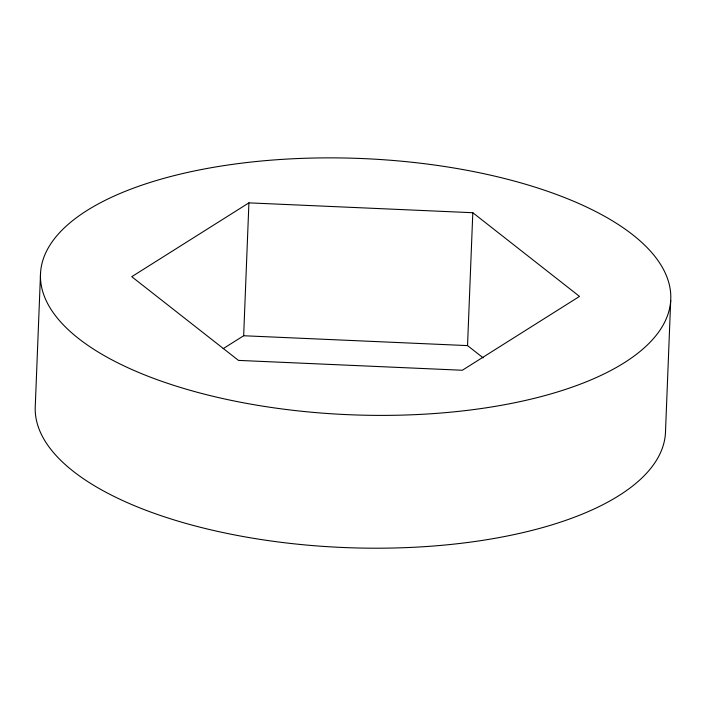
<?xml version="1.0" encoding="UTF-8"?>
<svg xmlns="http://www.w3.org/2000/svg" width="706" height="706" viewBox="0 0 706 706"><rect width="100%" height="100%" fill="white"/><g stroke="black" fill="none" stroke-linecap="round" stroke-linejoin="round"><path stroke-width="1.06" d="M40.56 272.684L35.3 405.571A315.388 128.245 2.3 0 0 341.872 547.441A315.388 128.245 2.3 0 0 665.44 433.316L670.7 300.429A315.388 128.245 2.3 0 0 205.455 168.769A315.388 128.245 2.3 0 0 190.735 390.471A315.388 128.245 2.3 0 0 670.7 300.429M223.202 348.64L243.658 335.747L248.918 202.86L472.808 212.718L579.511 296.414L462.342 370.253L238.46 360.395L131.748 276.699L248.918 202.86M483.16 357.854L467.54 345.605L472.808 212.718M243.658 335.747L467.54 345.605"/></g></svg>
